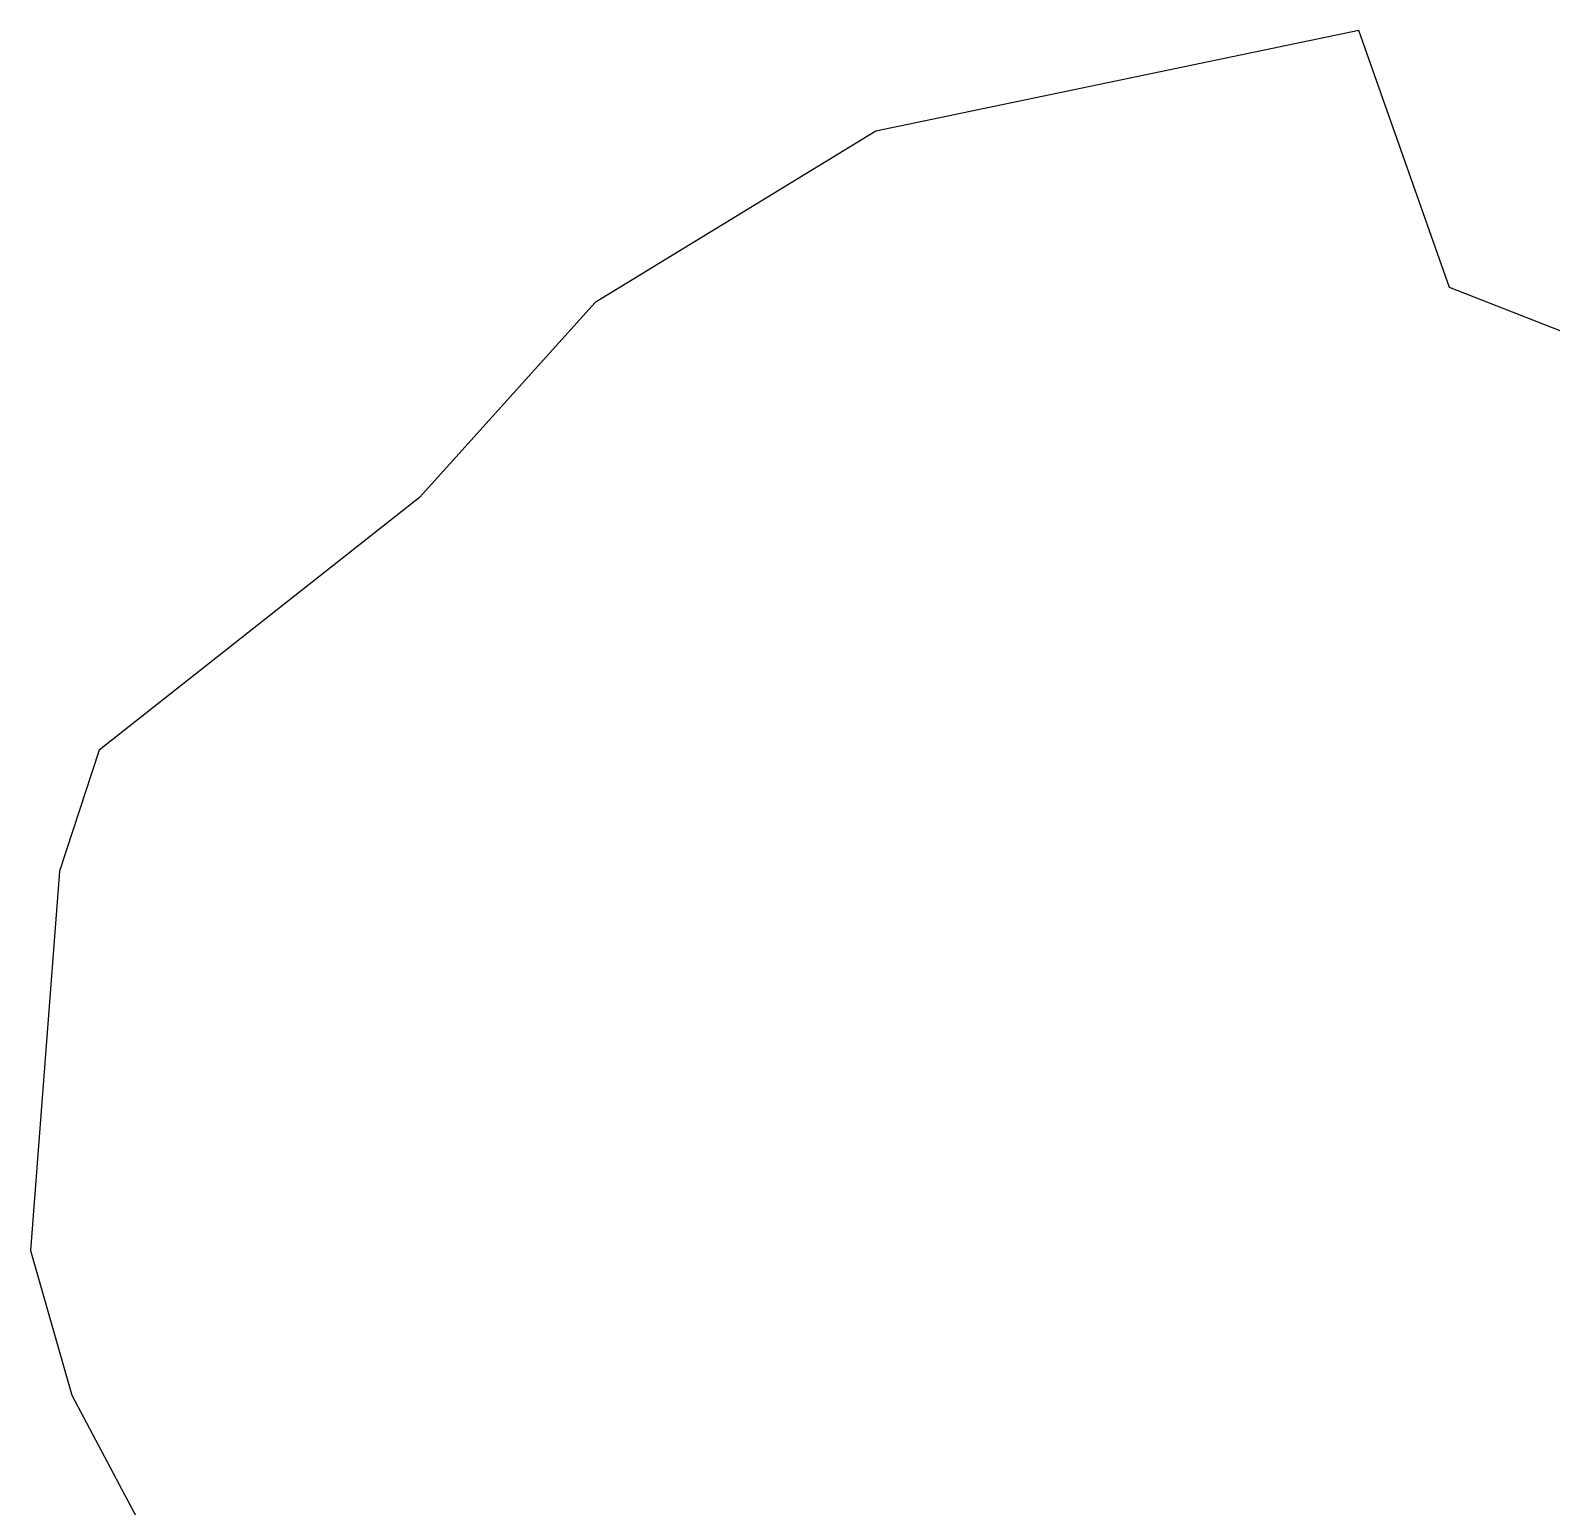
# Model space of a CAD drawing. Header units: metres. Extents: x 267365 to 277461, y 2088854 to 2108025.
# Drawn here: x 270298.7 to 270721.7, y 2091843.4 to 2092253.9 of the extents above; entities that cross this region are included whole.
import ezdxf

# ---------------------------------------------------------------- set-up
doc = ezdxf.new("R2010")
doc.units = ezdxf.units.M
doc.layers.add('village', color=3, linetype='Continuous')

msp = doc.modelspace()

# ---------------------------------------------------------------- linework, layer by layer
at = {"layer": 'village', "color": 3}
for p, q in [((270668.14, 2092253.87), (270533.83, 2092225.88)), ((270693.37, 2092182.37), (270668.14, 2092253.87)), ((270533.83, 2092225.88), (270455.74, 2092178.19)), ((270738.35, 2092164.77), (270693.37, 2092182.37)), ((270455.74, 2092178.19), (270406.85, 2092123.99)), ((270406.85, 2092123.99), (270317.74, 2092053.75)), ((270317.74, 2092053.75), (270306.79, 2092020.06)), ((270306.79, 2092020.06), (270298.67, 2091914.63)), ((270298.67, 2091914.63), (270310.21, 2091874.37)), ((270310.21, 2091874.37), (270367.13, 2091767.21))]:
    msp.add_line(p, q, dxfattribs=at)

doc.saveas('drawing.dxf')
